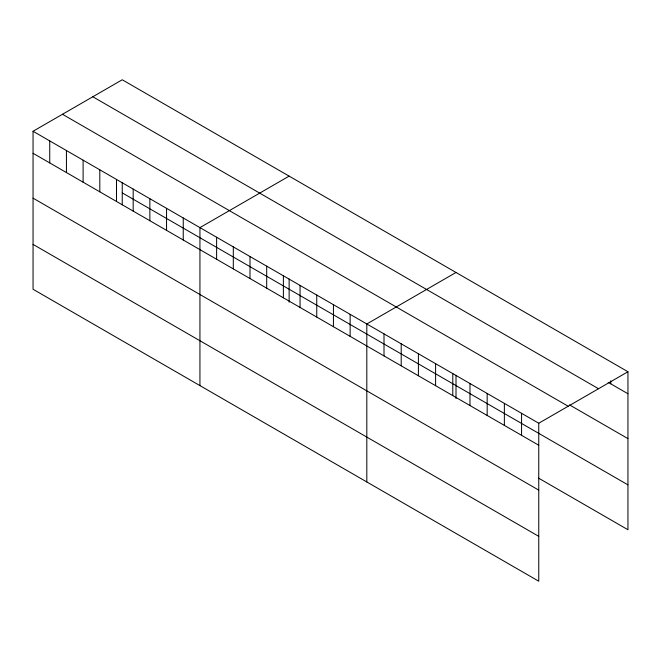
<?xml version="1.0" encoding="UTF-8"?>
<svg xmlns="http://www.w3.org/2000/svg" width="661" height="661" viewBox="0 0 661 661"><rect width="100%" height="100%" fill="white"/><g stroke="black" fill="none" stroke-linecap="round" stroke-linejoin="round"><path stroke-width="0.99" d="M33.05 131.266L538.756 423.238L538.756 581.226L33.05 289.254L33.05 131.266L122.244 79.774L627.95 371.746L627.95 529.734L538.541 478.11M289.13 176.123L199.936 227.615L199.936 385.603M456.007 272.472L366.814 323.973L366.814 481.952M538.756 423.238L627.95 371.746M608.178 382.339L627.95 393.758M92.813 96.77L598.519 388.734M569.493 404.879L627.95 438.623M62.481 114.279L568.187 406.242M122.244 192.888L627.95 484.86M33.05 153.278L538.756 445.25M33.05 198.151L538.756 490.123M33.05 244.388L538.756 536.352M610.756 380.827L610.756 383.826M521.562 413.307L521.562 435.326M504.368 403.384L504.368 425.395M487.174 393.46L487.174 415.472M469.979 383.529L469.979 405.54M456.007 375.316L456.007 398.55M452.785 373.605L452.785 395.617M435.591 363.674L435.591 385.685M418.396 353.751L418.396 375.762M401.202 343.819L401.202 365.83M384.008 333.896L384.008 355.907M350.132 314.33L350.132 336.342M333.441 304.696L333.441 326.708M316.751 295.062L316.751 317.073M300.061 285.428L300.061 307.439M289.13 278.967L289.13 302.201M283.379 275.794L283.379 297.805M266.689 266.16L266.689 288.171M249.998 256.526L249.998 278.537M233.308 246.892L233.308 268.903M216.618 237.258L216.618 259.269M183.246 217.981L183.246 239.993M166.555 208.347L166.555 230.359M149.865 198.713L149.865 220.724M133.183 189.079L133.183 211.09M122.244 182.618L122.244 204.852M116.493 179.445L116.493 201.456M99.803 169.811L99.803 191.822M83.112 160.177L83.112 182.188M66.431 150.543L66.431 172.554M49.74 140.909L49.74 162.92"/></g></svg>
